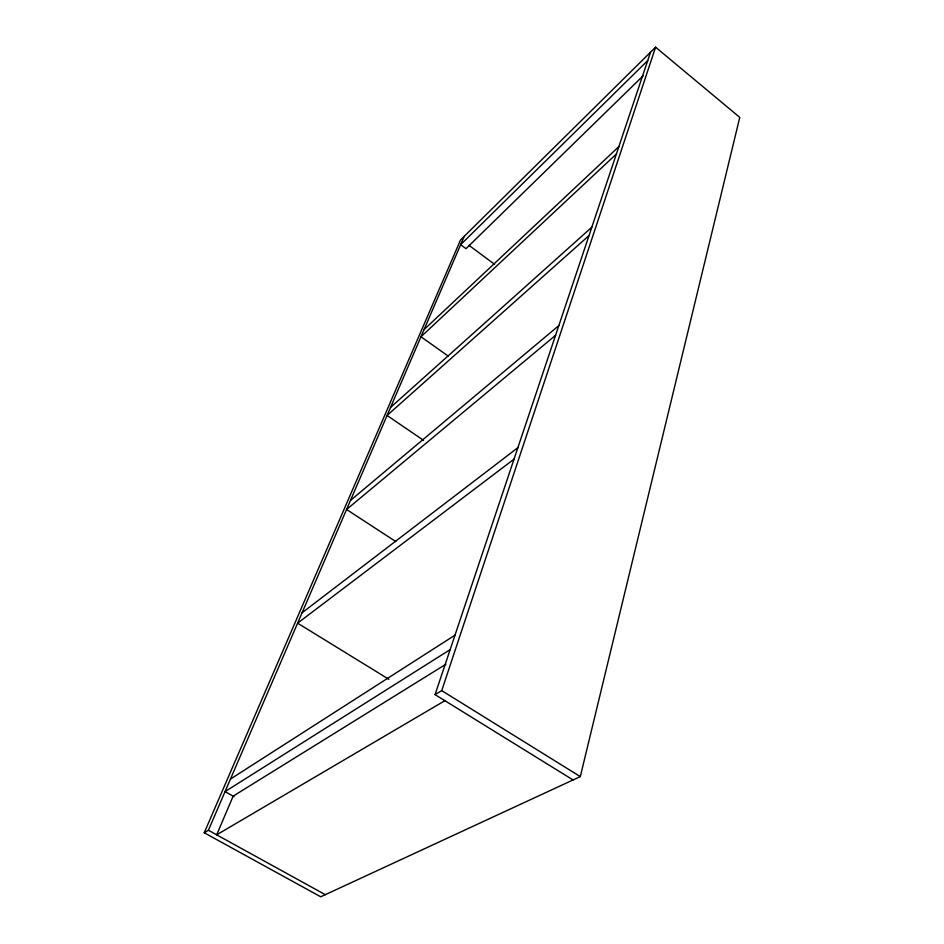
<?xml version="1.0" encoding="UTF-8"?>
<svg xmlns="http://www.w3.org/2000/svg" width="944" height="944" viewBox="0 0 944 944"><rect width="100%" height="100%" fill="white"/><g stroke="black" fill="none" stroke-linecap="round" stroke-linejoin="round"><path stroke-width="1.42" d="M580.3 776.605L739.766 117.375L655.596 47.2L460.519 240L204.234 832.761L320.724 896.8L580.3 776.605L441.733 690.619L435.054 694.607L573.067 779.956M441.733 690.619L655.596 47.2M435.054 694.607L650.534 52.203M204.234 832.761L208.4 830.26L464.236 236.33M647.726 60.569L460.637 244.673L466.017 248.661L643.147 75.791M424.057 329.598L618.851 146.639M616.385 154.002L420.965 336.772L448.388 356.207M390.521 407.454L591.829 227.209M589.021 235.575L387.075 415.454L423.502 440.305M350.46 500.45L558.824 325.597M555.579 335.285L346.578 509.489L395.855 541.596M302.08 612.786L517.878 447.668M514.043 459.126L297.608 623.17L388.881 679.302M230.466 779.06L454.996 635.159M450.135 649.637L225.061 791.603L234.041 796.653M445.922 664.222L233.144 796.146L216.683 834.826L444.895 700.696M208.4 830.26L325.314 894.676M468.967 245.322L494.597 264.332"/></g></svg>
